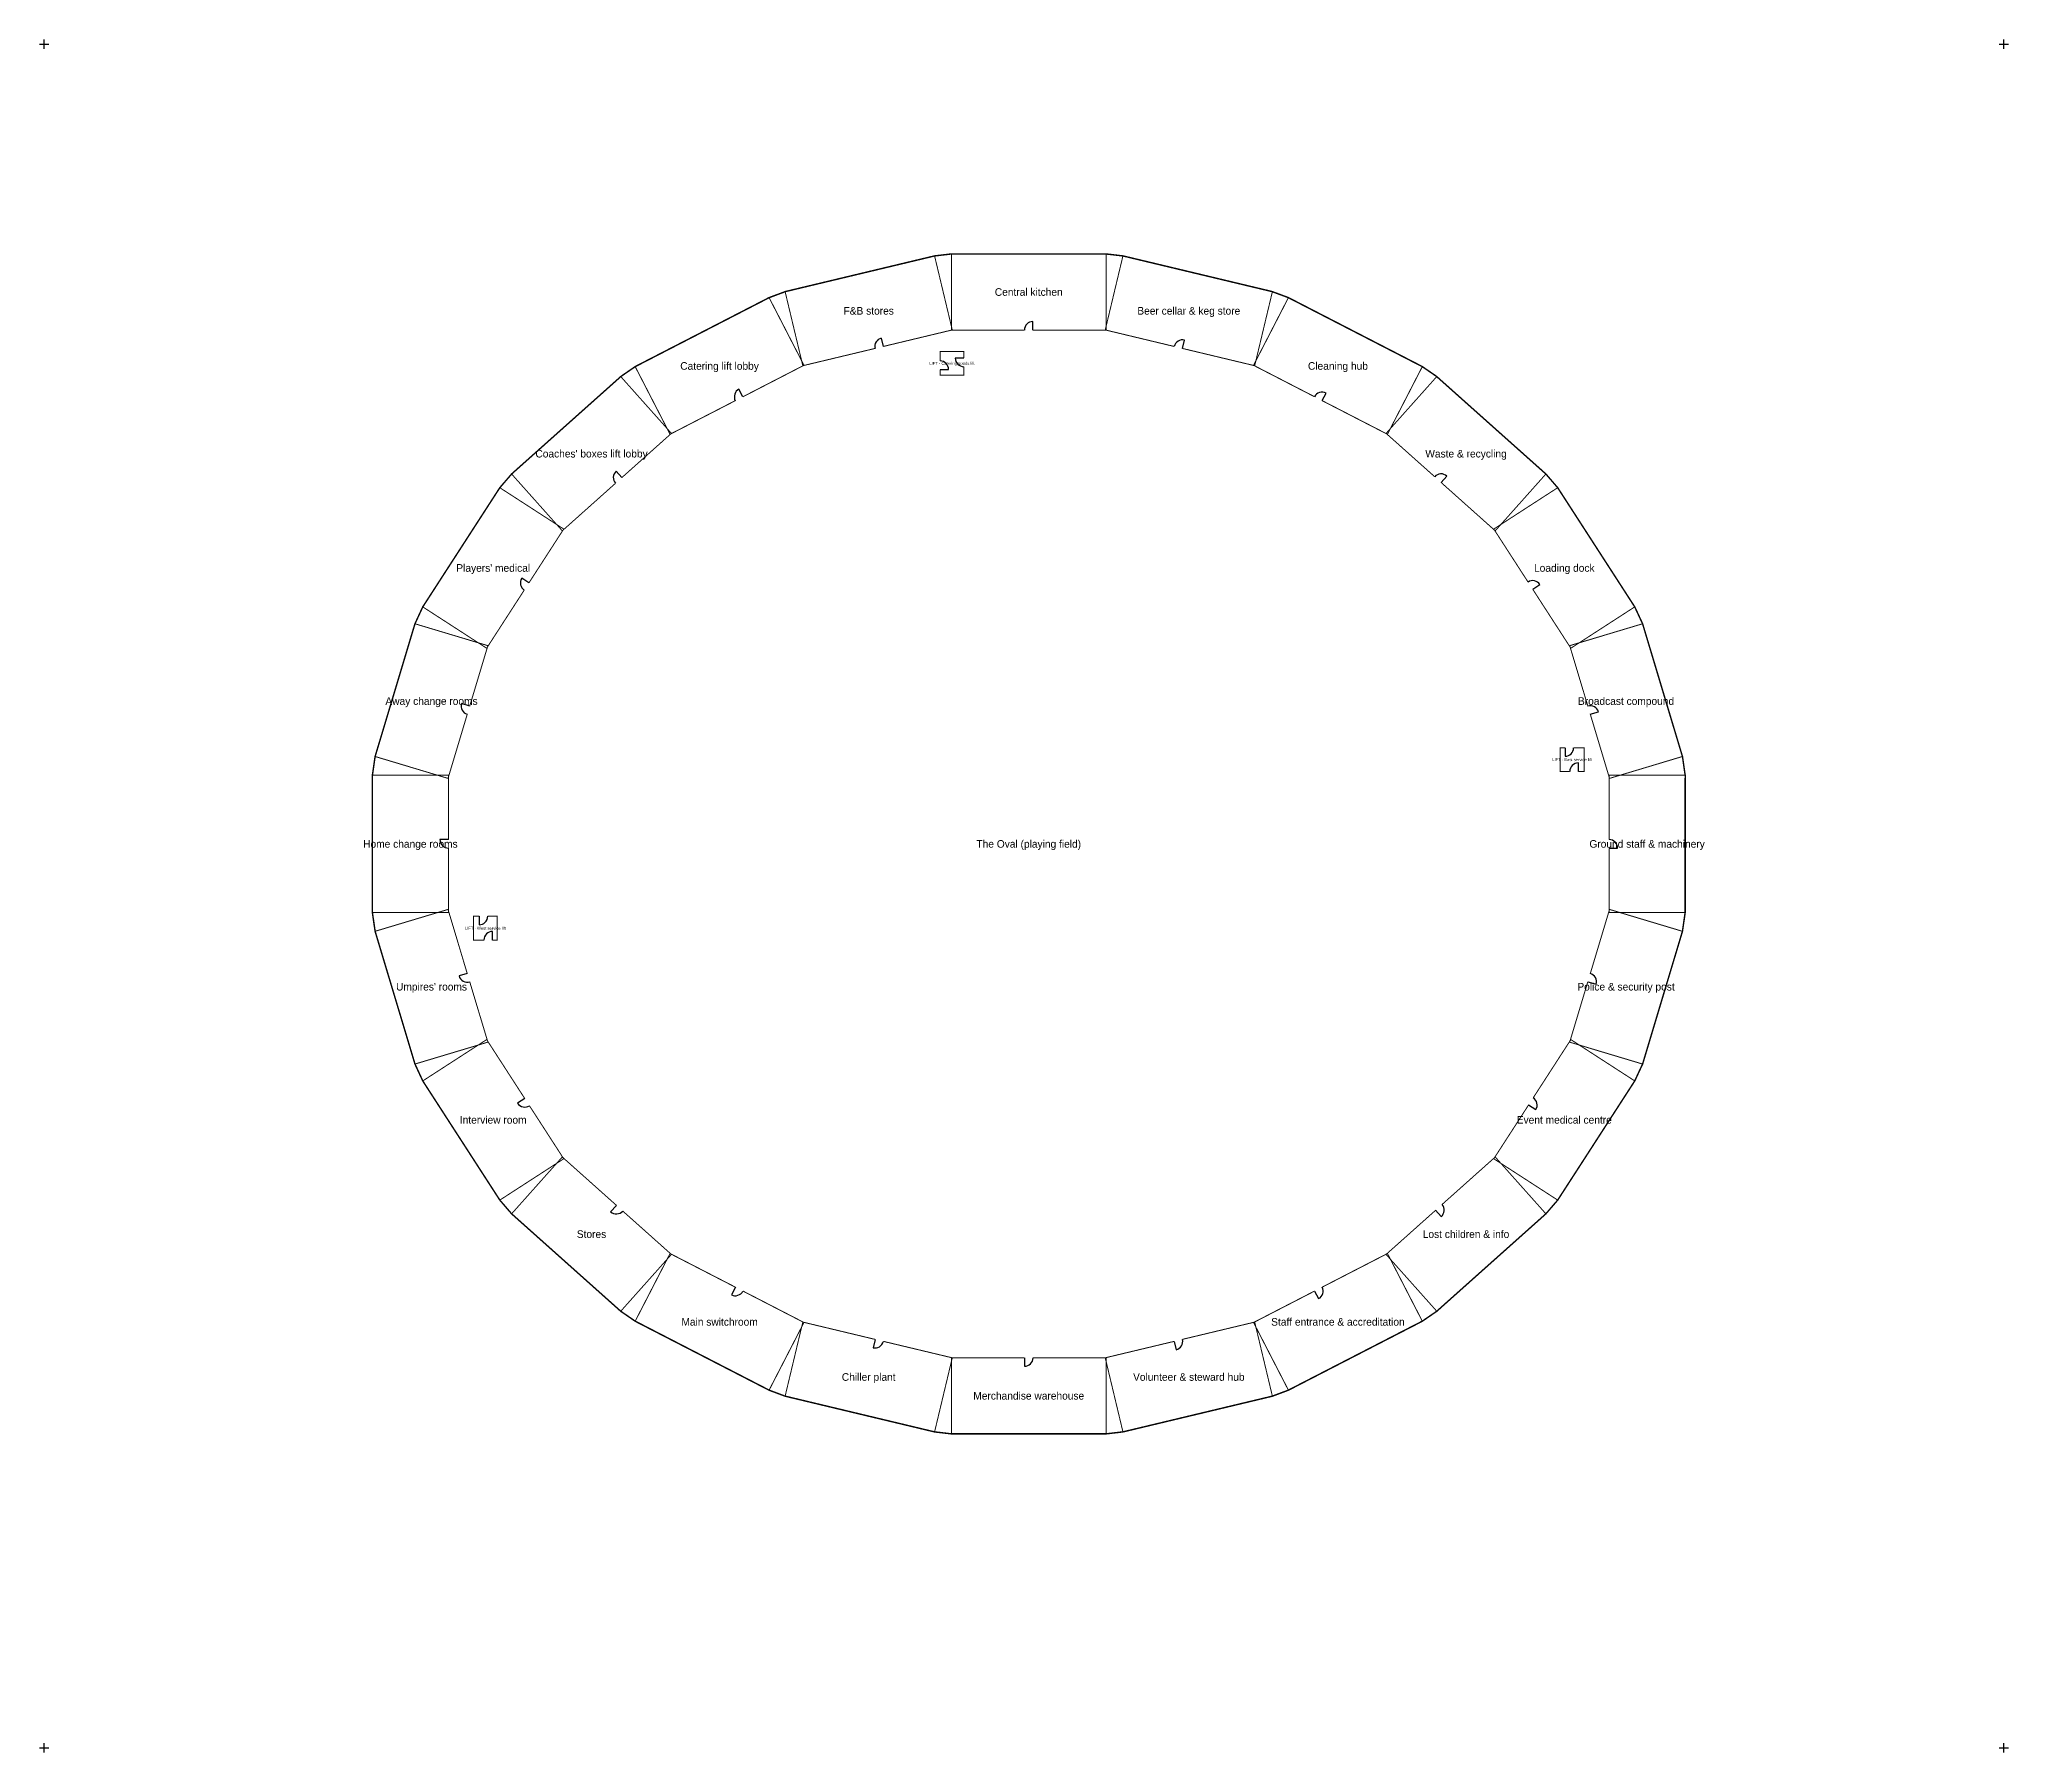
# Model space of a CAD drawing. Header units: metres. Extents: x -8 to 406, y -391 to -31.
import ezdxf
from ezdxf.enums import TextEntityAlignment as Align

# ---------------------------------------------------------------- set-up
doc = ezdxf.new("R2010")
doc.units = ezdxf.units.M
for name, color, linetype in [('A-DOOR', 3, 'Continuous'), ('A-REF', 1, 'Continuous'), ('A-TEXT', 2, 'Continuous'), ('A-WALL', 7, 'Continuous'), ('A-WALL-EXT', 7, 'Continuous')]:
    doc.layers.add(name, color=color, linetype=linetype)

msp = doc.modelspace()

# ---------------------------------------------------------------- linework, layer by layer
at = {"layer": 'A-DOOR'}
for p, q in [((200.89, -92), (200.89, -90.2)), ((169.43, -95.44), (169.01, -93.69)), ((232.32, -95.86), (232.74, -94.11)), ((186.36, -97.89), (184.56, -97.89)), ((181.36, -100.29), (183.16, -100.29)), ((139.9, -106.02), (139.07, -104.42)), ((261.68, -106.83), (262.51, -105.23)), ((114.46, -123), (113.27, -121.65)), ((286.69, -124.03), (287.9, -122.7)), ((94.92, -145.13), (93.4, -144.16)), ((305.95, -146.47), (307.46, -145.49)), ((82.47, -171.04), (80.75, -170.52)), ((318.06, -172.75), (319.78, -172.24)), ((312.74, -179.79), (312.74, -181.59)), ((315.54, -184.79), (315.54, -182.99)), ((78, -199.09), (76.2, -199.09)), ((322, -200.9), (323.8, -200.9)), ((84.46, -215.21), (84.46, -217.01)), ((87.26, -220.21), (87.26, -218.41)), ((81.95, -227.25), (80.23, -227.76)), ((317.54, -228.96), (319.26, -229.48)), ((94.05, -253.53), (92.54, -254.51)), ((305.08, -254.87), (306.6, -255.84)), ((113.31, -275.97), (112.1, -277.3)), ((285.54, -277), (286.73, -278.35)), ((138.32, -293.17), (137.49, -294.77)), ((260.1, -293.98), (260.93, -295.58)), ((167.68, -304.14), (167.26, -305.89)), ((230.57, -304.56), (230.99, -306.31)), ((199.1, -308), (199.1, -309.8))]:
    msp.add_line(p, q, dxfattribs=at)
for centre, start, end in [((200.89, -92), 90, 180), ((169.43, -95.44), 103.6185, -166.5043), ((232.32, -95.86), 76.3815, 166.5043), ((181.36, -100.29), 0, 90), ((186.36, -97.89), -180, -90), ((139.9, -106.02), 117.3324, -152.8649), ((261.68, -106.83), 62.6676, 152.8649), ((114.46, -123), 131.3478, -138.1548), ((286.69, -124.03), 47.8421, 138.1548), ((94.92, -145.13), 147.5067, -122.9838), ((305.95, -146.47), 32.9759, 122.9838), ((82.47, -171.04), 163.1913, -106.8214), ((318.06, -172.75), 16.4222, 106.8214), ((312.74, -179.79), -90, 0), ((315.54, -184.79), 90, 180), ((78, -199.09), 180, -89.6817), ((322, -200.9), 0, 89.6817), ((84.46, -215.21), -90, 0), ((87.26, -220.21), 90, 180), ((317.54, -228.96), -16.8087, 73.1786), ((81.95, -227.25), -163.5778, -73.1786), ((94.05, -253.53), -147.0241, -57.0162), ((305.08, -254.87), -32.4933, 57.0162), ((113.31, -275.97), -132.1579, -41.8452), ((285.54, -277), -48.6522, 41.8452), ((260.1, -293.98), -62.6676, 27.1351), ((138.32, -293.17), -117.3324, -27.1351), ((167.68, -304.14), -103.6185, -13.4957), ((230.57, -304.56), -76.3815, 13.4957), ((199.1, -308), -90, 0)]:
    msp.add_arc(centre, 1.8, start, end, dxfattribs=at)
at = {"layer": 'A-REF'}
for p, q in [((-8, -31.9), (-6, -31.9)), ((-7, -32.9), (-7, -30.9)), ((404, -31.9), (406, -31.9)), ((405, -32.9), (405, -30.9)), ((-7, -391), (-7, -389)), ((405, -391), (405, -389)), ((-8, -390), (-6, -390)), ((404, -390), (406, -390))]:
    msp.add_line(p, q, dxfattribs=at)
at = {"layer": 'A-WALL', "const_width": 0.2}
for points in [[(167.68, -95.86), (152.5, -99.49), (148.78, -83.93), (180.2, -76.41), (183.92, -91.97), (169.43, -95.44)], [(199.09, -92), (183.73, -92), (183.73, -76), (216.26, -76), (216.26, -92), (200.89, -92)], [(230.57, -95.44), (216.08, -91.97), (219.8, -76.41), (251.22, -83.93), (247.5, -99.49), (232.32, -95.86)], [(138.3, -106.84), (124.59, -113.9), (117.26, -99.68), (145.41, -85.18), (152.74, -99.4), (139.9, -106.02)], [(260.08, -106.01), (247.26, -99.4), (254.59, -85.18), (282.74, -99.68), (275.41, -113.9), (261.68, -106.83)], [(181.36, -98.49), (181.36, -96.49), (186.36, -96.49), (186.36, -97.89)], [(113.12, -124.2), (101.93, -134.19), (91.28, -122.25), (114.22, -101.77), (124.87, -113.71), (114.46, -123)], [(186.36, -99.69), (186.36, -101.49), (181.36, -101.49), (181.36, -100.29)], [(285.35, -122.83), (275.13, -113.71), (285.78, -101.77), (308.72, -122.25), (298.07, -134.19), (286.69, -124.03)], [(93.94, -146.64), (86.03, -158.87), (72.6, -150.18), (88.8, -125.13), (102.23, -133.82), (94.92, -145.13)], [(304.97, -144.96), (297.77, -133.82), (311.2, -125.13), (327.4, -150.18), (313.97, -158.87), (305.95, -146.47)], [(81.95, -172.76), (77.91, -186.23), (62.58, -181.63), (70.96, -153.73), (86.29, -158.33), (82.47, -171.04)], [(317.54, -171.03), (313.72, -158.33), (329.05, -153.73), (337.43, -181.63), (322.1, -186.23), (318.06, -172.75)], [(313.74, -184.79), (311.74, -184.79), (311.74, -179.79), (312.74, -179.79)], [(314.54, -179.79), (316.74, -179.79), (316.74, -184.79), (315.54, -184.79)], [(78.01, -200.89), (78.01, -214.43), (62.01, -214.44), (62, -185.57), (78, -185.56), (78, -199.09)], [(322.01, -199.1), (322.01, -185.56), (338.01, -185.57), (338, -214.44), (322, -214.43), (322, -200.9)], [(82.47, -228.97), (86.29, -241.67), (70.96, -246.27), (62.58, -218.37), (77.91, -213.77), (81.95, -227.25)], [(85.46, -220.21), (83.26, -220.21), (83.26, -215.21), (84.46, -215.21)], [(86.26, -215.21), (88.26, -215.21), (88.26, -220.21), (87.26, -220.21)], [(318.06, -227.24), (322.1, -213.77), (337.43, -218.37), (329.05, -246.27), (313.72, -241.67), (317.54, -228.96)], [(95.03, -255.04), (102.23, -266.18), (88.8, -274.87), (72.6, -249.82), (86.03, -241.13), (94.05, -253.53)], [(306.06, -253.36), (313.97, -241.13), (327.4, -249.82), (311.2, -274.87), (297.77, -266.18), (305.08, -254.87)], [(114.65, -277.17), (124.87, -286.29), (114.22, -298.23), (91.28, -277.75), (101.93, -265.81), (113.31, -275.97)], [(286.88, -275.8), (298.07, -265.81), (308.72, -277.75), (285.78, -298.23), (275.13, -286.29), (285.54, -277)], [(139.92, -293.99), (152.74, -300.6), (145.41, -314.82), (117.26, -300.32), (124.59, -286.1), (138.32, -293.17)], [(261.7, -293.16), (275.41, -286.1), (282.74, -300.32), (254.59, -314.82), (247.26, -300.6), (260.1, -293.98)], [(169.43, -304.56), (183.92, -308.02), (180.2, -323.59), (148.78, -316.08), (152.5, -300.51), (167.68, -304.14)], [(232.32, -304.14), (247.5, -300.51), (251.22, -316.08), (219.8, -323.59), (216.08, -308.02), (230.57, -304.56)], [(200.9, -308), (216.26, -308), (216.26, -324), (183.73, -324), (183.73, -308), (199.1, -308)]]:
    msp.add_lwpolyline(points, dxfattribs=at)
at = {"layer": 'A-WALL-EXT', "const_width": 0.3}
msp.add_lwpolyline([(183.73, -76), (183.73, -76), (180.2, -76.41), (180.2, -76.41), (148.78, -83.92), (148.78, -83.93), (145.41, -85.18), (145.41, -85.18), (117.26, -99.68), (117.26, -99.68), (114.22, -101.77), (114.22, -101.78), (91.28, -122.25), (91.28, -122.25), (88.8, -125.13), (88.8, -125.13), (72.6, -150.18), (72.6, -150.18), (70.96, -153.73), (70.96, -153.73), (62.58, -181.63), (62.58, -181.63), (62.01, -185.57), (62, -185.57), (62.01, -214.43), (62.01, -214.43), (62.58, -218.37), (62.58, -218.37), (70.96, -246.27), (70.96, -246.27), (72.6, -249.82), (72.6, -249.82), (88.8, -274.87), (88.8, -274.87), (91.28, -277.75), (91.28, -277.75), (114.22, -298.23), (114.22, -298.23), (117.26, -300.32), (117.26, -300.32), (145.41, -314.82), (145.41, -314.82), (148.78, -316.08), (148.78, -316.08), (180.2, -323.59), (180.2, -323.59), (183.73, -324), (183.73, -324), (216.26, -324), (216.26, -324), (219.8, -323.59), (219.8, -323.59), (251.22, -316.08), (251.22, -316.08), (254.59, -314.82), (254.59, -314.82), (282.74, -300.32), (282.74, -300.32), (285.78, -298.23), (285.78, -298.23), (308.72, -277.75), (308.72, -277.75), (311.2, -274.87), (311.2, -274.87), (327.4, -249.82), (327.4, -249.82), (329.05, -246.27), (329.05, -246.27), (337.43, -218.37), (337.43, -218.37), (338, -214.43), (338, -214.43), (338.01, -185.57), (338, -185.57), (337.43, -181.63), (337.43, -181.63), (329.05, -153.73), (329.05, -153.73), (327.4, -150.18), (327.4, -150.18), (311.2, -125.13), (311.2, -125.13), (308.72, -122.25), (308.72, -122.25), (285.78, -101.78), (285.78, -101.77), (282.74, -99.68), (282.74, -99.68), (254.59, -85.18), (254.59, -85.18), (251.22, -83.93), (251.22, -83.92), (219.8, -76.41), (219.8, -76.41), (216.26, -76), (216.26, -76), (183.73, -76)], close=True, dxfattribs=at)

# ---------------------------------------------------------------- texts
at = {"layer": 'A-TEXT'}
for s, height, p in [('Central kitchen', 1.6, (200, -84)), ('F&B stores', 1.6, (166.35, -87.95)), ('Beer cellar & keg store', 1.6, (233.65, -87.95)), ('Catering lift lobby', 1.6, (135, -99.54)), ('LIFT · Catering goods lift', 0.625, (183.86, -98.99)), ('Cleaning hub', 1.6, (265, -99.54)), ("Coaches' boxes lift lobby", 1.6, (108.08, -117.98)), ('Waste & recycling', 1.6, (291.93, -117.98)), ("Players' medical", 1.6, (87.41, -142)), ('Loading dock', 1.6, (312.59, -142)), ('Away change rooms', 1.6, (74.44, -169.98)), ('Broadcast compound', 1.6, (325.57, -169.98)), ('LIFT · East service lift', 0.625, (314.24, -182.29)), ('Home change rooms', 1.6, (70, -200)), ('The Oval (playing field)', 1.6, (200, -200)), ('Ground staff & machinery', 1.6, (330, -200)), ('LIFT · West service lift', 0.625, (85.76, -217.71)), ("Umpires' rooms", 1.6, (74.44, -230.02)), ('Police & security post', 1.6, (325.57, -230.02)), ('Interview room', 1.6, (87.41, -258)), ('Event medical centre', 1.6, (312.59, -258)), ('Stores', 1.6, (108.08, -282.02)), ('Lost children & info', 1.6, (291.93, -282.02)), ('Main switchroom', 1.6, (135, -300.46)), ('Staff entrance & accreditation', 1.6, (265, -300.46)), ('Chiller plant', 1.6, (166.35, -312.05)), ('Volunteer & steward hub', 1.6, (233.65, -312.05)), ('Merchandise warehouse', 1.6, (200, -316))]:
    msp.add_text(s, height=height, dxfattribs=at).set_placement(p, align=Align.MIDDLE_CENTER)

doc.saveas('drawing.dxf')
